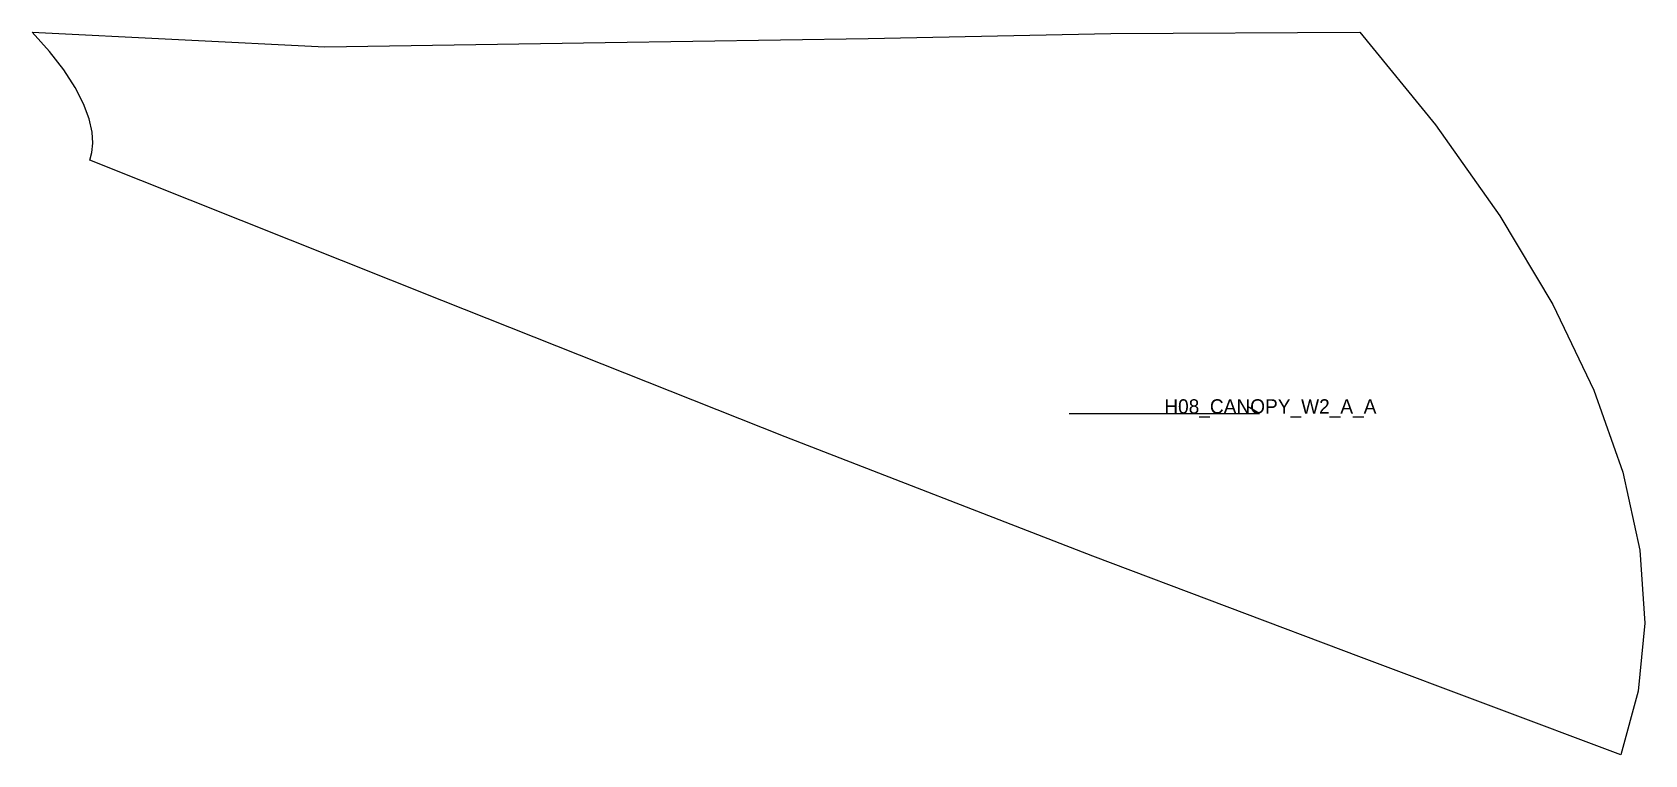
# Model space of a CAD drawing. Header units: millimetres. Extents: x 0 to 678, y -304 to 0.
import ezdxf

# ---------------------------------------------------------------- set-up
doc = ezdxf.new("R2010")
doc.units = ezdxf.units.MM
for name, color, linetype in [('CUT', 1, 'Continuous'), ('GRAIN', 3, 'Continuous'), ('LABEL', 7, 'Continuous'), ('SEW', 5, 'Continuous')]:
    doc.layers.add(name, color=color, linetype=linetype)

msp = doc.modelspace()

# ---------------------------------------------------------------- linework, layer by layer
at = {"layer": 'CUT'}
msp.add_lwpolyline([(0, 0), (122.98, -6.18), (240.89, -4.35), (351.49, -2.66), (453.48, -0.56), (558.24, 0), (590.04, -38.92), (617.16, -77.2), (639.41, -114.5), (656.67, -150.55), (668.84, -185.05), (675.94, -217.75), (678.04, -248.46), (675.31, -277.12), (667.92, -303.83), (558.94, -262.94), (445.97, -220.36), (316.53, -170.12), (172.25, -112.82), (24.19, -53.84), (25.04, -50.56), (25.47, -46.68), (25.19, -41.95), (23.94, -36.38), (21.59, -30.08), (18.05, -23.18), (13.3, -15.8), (7.28, -8.04), (0, 0)], close=True, dxfattribs=at)
at = {"layer": 'GRAIN'}
for p, q in [((436.01, -160.34), (516.01, -160.34)), ((516.01, -160.34), (511.01, -157.34))]:
    msp.add_line(p, q, dxfattribs=at)
at = {"layer": 'SEW'}
msp.add_lwpolyline([(0, 0), (122.98, -6.18), (240.89, -4.35), (351.49, -2.66), (453.48, -0.56), (558.24, 0), (590.04, -38.92), (617.16, -77.2), (639.41, -114.5), (656.67, -150.55), (668.84, -185.05), (675.94, -217.75), (678.04, -248.46), (675.31, -277.12), (667.92, -303.83), (558.94, -262.94), (445.97, -220.36), (316.53, -170.12), (172.25, -112.82), (24.19, -53.84), (25.04, -50.56), (25.47, -46.68), (25.19, -41.95), (23.94, -36.38), (21.59, -30.08), (18.05, -23.18), (13.3, -15.8), (7.28, -8.04)], close=True, dxfattribs=at)

# ---------------------------------------------------------------- texts
at = {"layer": 'LABEL'}
msp.add_text('H08_CANOPY_W2_A_A', height=6, dxfattribs=at).set_placement((476.01, -160.34))

doc.saveas('drawing.dxf')
